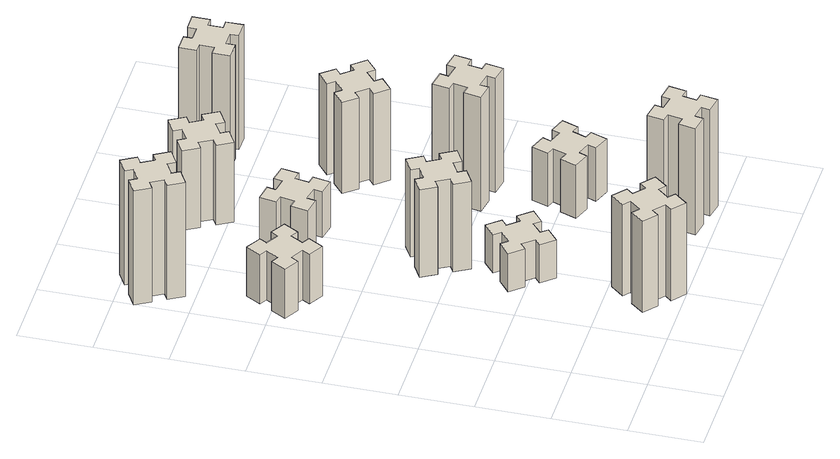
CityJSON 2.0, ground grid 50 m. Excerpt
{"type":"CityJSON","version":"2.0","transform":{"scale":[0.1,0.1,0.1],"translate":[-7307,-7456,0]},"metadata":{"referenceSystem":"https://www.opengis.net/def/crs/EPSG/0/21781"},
"CityObjects":{
"building1":{"type":"Building","attributes":{"class":"1000","function":"1000","usage":"1000","yearOfConstruction":2016,"roofType":"1000","measuredHeight":72,"storeysAboveGround":30,"storeysBelowGround":0},"geometry":[{"type":"Solid","lod":"1","boundaries":[[[[0,1,2,3,4,5,6,7,8,9,10,11,12,13,14,15,16,17,18,19]],[[17,16,20,21]],[[16,15,22,20]],[[15,14,23,22]],[[14,13,24,23]],[[13,12,25,24]],[[12,11,26,25]],[[11,10,27,26]],[[10,9,28,27]],[[9,8,29,28]],[[8,7,30,29]],[[7,6,31,30]],[[6,5,32,31]],[[5,4,33,32]],[[4,3,34,33]],[[3,2,35,34]],[[2,1,36,35]],[[1,0,37,36]],[[0,19,38,37]],[[19,18,39,38]],[[18,17,21,39]],[[24,25,26,27,28,29,30,31,32,33,34,35,36,37,38,39,21,20,22,23]]]]}]},
"building2":{"type":"Building","attributes":{"class":"1000","function":"1000","usage":"1000","yearOfConstruction":2016,"roofType":"1000","measuredHeight":39,"storeysAboveGround":30,"storeysBelowGround":0},"geometry":[{"type":"Solid","lod":"1","boundaries":[[[[40,41,42,43,44,45,46,47,48,49,50,51,52,53,54,55,56,57,58,59]],[[57,56,60,61]],[[56,55,62,60]],[[55,54,63,62]],[[54,53,64,63]],[[53,52,65,64]],[[52,51,66,65]],[[51,50,67,66]],[[50,49,68,67]],[[49,48,69,68]],[[48,47,70,69]],[[47,46,71,70]],[[46,45,72,71]],[[45,44,73,72]],[[44,43,74,73]],[[43,42,75,74]],[[42,41,76,75]],[[41,40,77,76]],[[40,59,78,77]],[[59,58,79,78]],[[58,57,61,79]],[[64,65,66,67,68,69,70,71,72,73,74,75,76,77,78,79,61,60,62,63]]]]}]},
"building3":{"type":"Building","attributes":{"class":"1000","function":"1000","usage":"1000","yearOfConstruction":2016,"roofType":"1000","measuredHeight":90,"storeysAboveGround":30,"storeysBelowGround":0},"geometry":[{"type":"Solid","lod":"1","boundaries":[[[[80,81,82,83,84,85,86,87,88,89,90,91,92,93,94,95,96,97,98,99]],[[97,96,100,101]],[[96,95,102,100]],[[95,94,103,102]],[[94,93,104,103]],[[93,92,105,104]],[[92,91,106,105]],[[91,90,107,106]],[[90,89,108,107]],[[89,88,109,108]],[[88,87,110,109]],[[87,86,111,110]],[[86,85,112,111]],[[85,84,113,112]],[[84,83,114,113]],[[83,82,115,114]],[[82,81,116,115]],[[81,80,117,116]],[[80,99,118,117]],[[99,98,119,118]],[[98,97,101,119]],[[104,105,106,107,108,109,110,111,112,113,114,115,116,117,118,119,101,100,102,103]]]]}]},
"building4":{"type":"Building","attributes":{"class":"1000","function":"1000","usage":"1000","yearOfConstruction":2016,"roofType":"1000","measuredHeight":30,"storeysAboveGround":30,"storeysBelowGround":0},"geometry":[{"type":"Solid","lod":"1","boundaries":[[[[120,121,122,123,124,125,126,127,128,129,130,131,132,133,134,135,136,137,138,139]],[[137,136,140,141]],[[136,135,142,140]],[[135,134,143,142]],[[134,133,144,143]],[[133,132,145,144]],[[132,131,146,145]],[[131,130,147,146]],[[130,129,148,147]],[[129,128,149,148]],[[128,127,150,149]],[[127,126,151,150]],[[126,125,152,151]],[[125,124,153,152]],[[124,123,154,153]],[[123,122,155,154]],[[122,121,156,155]],[[121,120,157,156]],[[120,139,158,157]],[[139,138,159,158]],[[138,137,141,159]],[[144,145,146,147,148,149,150,151,152,153,154,155,156,157,158,159,141,140,142,143]]]]}]},
"building5":{"type":"Building","attributes":{"class":"1000","function":"1000","usage":"1000","yearOfConstruction":2016,"roofType":"1000","measuredHeight":69,"storeysAboveGround":30,"storeysBelowGround":0},"geometry":[{"type":"Solid","lod":"1","boundaries":[[[[160,161,162,163,164,165,166,167,168,169,170,171,172,173,174,175,176,177,178,179]],[[177,176,180,181]],[[176,175,182,180]],[[175,174,183,182]],[[174,173,184,183]],[[173,172,185,184]],[[172,171,186,185]],[[171,170,187,186]],[[170,169,188,187]],[[169,168,189,188]],[[168,167,190,189]],[[167,166,191,190]],[[166,165,192,191]],[[165,164,193,192]],[[164,163,194,193]],[[163,162,195,194]],[[162,161,196,195]],[[161,160,197,196]],[[160,179,198,197]],[[179,178,199,198]],[[178,177,181,199]],[[184,185,186,187,188,189,190,191,192,193,194,195,196,197,198,199,181,180,182,183]]]]}]},
"building6":{"type":"Building","attributes":{"class":"1000","function":"1000","usage":"1000","yearOfConstruction":2016,"roofType":"1000","measuredHeight":36,"storeysAboveGround":30,"storeysBelowGround":0},"geometry":[{"type":"Solid","lod":"1","boundaries":[[[[200,201,202,203,204,205,206,207,208,209,210,211,212,213,214,215,216,217,218,219]],[[217,216,220,221]],[[216,215,222,220]],[[215,214,223,222]],[[214,213,224,223]],[[213,212,225,224]],[[212,211,226,225]],[[211,210,227,226]],[[210,209,228,227]],[[209,208,229,228]],[[208,207,230,229]],[[207,206,231,230]],[[206,205,232,231]],[[205,204,233,232]],[[204,203,234,233]],[[203,202,235,234]],[[202,201,236,235]],[[201,200,237,236]],[[200,219,238,237]],[[219,218,239,238]],[[218,217,221,239]],[[224,225,226,227,228,229,230,231,232,233,234,235,236,237,238,239,221,220,222,223]]]]}]},
"building7":{"type":"Building","attributes":{"class":"1000","function":"1000","usage":"1000","yearOfConstruction":2016,"roofType":"1000","measuredHeight":84,"storeysAboveGround":30,"storeysBelowGround":0},"geometry":[{"type":"Solid","lod":"1","boundaries":[[[[240,241,242,243,244,245,246,247,248,249,250,251,252,253,254,255,256,257,258,259]],[[257,256,260,261]],[[256,255,262,260]],[[255,254,263,262]],[[254,253,264,263]],[[253,252,265,264]],[[252,251,266,265]],[[251,250,267,266]],[[250,249,268,267]],[[249,248,269,268]],[[248,247,270,269]],[[247,246,271,270]],[[246,245,272,271]],[[245,244,273,272]],[[244,243,274,273]],[[243,242,275,274]],[[242,241,276,275]],[[241,240,277,276]],[[240,259,278,277]],[[259,258,279,278]],[[258,257,261,279]],[[264,265,266,267,268,269,270,271,272,273,274,275,276,277,278,279,261,260,262,263]]]]}]},
"building8":{"type":"Building","attributes":{"class":"1000","function":"1000","usage":"1000","yearOfConstruction":2016,"roofType":"1000","measuredHeight":63,"storeysAboveGround":30,"storeysBelowGround":0},"geometry":[{"type":"Solid","lod":"1","boundaries":[[[[280,281,282,283,284,285,286,287,288,289,290,291,292,293,294,295,296,297,298,299]],[[297,296,300,301]],[[296,295,302,300]],[[295,294,303,302]],[[294,293,304,303]],[[293,292,305,304]],[[292,291,306,305]],[[291,290,307,306]],[[290,289,308,307]],[[289,288,309,308]],[[288,287,310,309]],[[287,286,311,310]],[[286,285,312,311]],[[285,284,313,312]],[[284,283,314,313]],[[283,282,315,314]],[[282,281,316,315]],[[281,280,317,316]],[[280,299,318,317]],[[299,298,319,318]],[[298,297,301,319]],[[304,305,306,307,308,309,310,311,312,313,314,315,316,317,318,319,301,300,302,303]]]]}]},
"building9":{"type":"Building","attributes":{"class":"1000","function":"1000","usage":"1000","yearOfConstruction":2016,"roofType":"1000","measuredHeight":42,"storeysAboveGround":30,"storeysBelowGround":0},"geometry":[{"type":"Solid","lod":"1","boundaries":[[[[320,321,322,323,324,325,326,327,328,329,330,331,332,333,334,335,336,337,338,339]],[[337,336,340,341]],[[336,335,342,340]],[[335,334,343,342]],[[334,333,344,343]],[[333,332,345,344]],[[332,331,346,345]],[[331,330,347,346]],[[330,329,348,347]],[[329,328,349,348]],[[328,327,350,349]],[[327,326,351,350]],[[326,325,352,351]],[[325,324,353,352]],[[324,323,354,353]],[[323,322,355,354]],[[322,321,356,355]],[[321,320,357,356]],[[320,339,358,357]],[[339,338,359,358]],[[338,337,341,359]],[[344,345,346,347,348,349,350,351,352,353,354,355,356,357,358,359,341,340,342,343]]]]}]},
"building10":{"type":"Building","attributes":{"class":"1000","function":"1000","usage":"1000","yearOfConstruction":2016,"roofType":"1000","measuredHeight":90,"storeysAboveGround":30,"storeysBelowGround":0},"geometry":[{"type":"Solid","lod":"1","boundaries":[[[[360,361,362,363,364,365,366,367,368,369,370,371,372,373,374,375,376,377,378,379]],[[377,376,380,381]],[[376,375,382,380]],[[375,374,383,382]],[[374,373,384,383]],[[373,372,385,384]],[[372,371,386,385]],[[371,370,387,386]],[[370,369,388,387]],[[369,368,389,388]],[[368,367,390,389]],[[367,366,391,390]],[[366,365,392,391]],[[365,364,393,392]],[[364,363,394,393]],[[363,362,395,394]],[[362,361,396,395]],[[361,360,397,396]],[[360,379,398,397]],[[379,378,399,398]],[[378,377,381,399]],[[384,385,386,387,388,389,390,391,392,393,394,395,396,397,398,399,381,380,382,383]]]]}]},
"building11":{"type":"Building","attributes":{"class":"1000","function":"1000","usage":"1000","yearOfConstruction":2016,"roofType":"1000","measuredHeight":72,"storeysAboveGround":30,"storeysBelowGround":0},"geometry":[{"type":"Solid","lod":"1","boundaries":[[[[400,401,402,403,404,405,406,407,408,409,410,411,412,413,414,415,416,417,418,419]],[[417,416,420,421]],[[416,415,422,420]],[[415,414,423,422]],[[414,413,424,423]],[[413,412,425,424]],[[412,411,426,425]],[[411,410,427,426]],[[410,409,428,427]],[[409,408,429,428]],[[408,407,430,429]],[[407,406,431,430]],[[406,405,432,431]],[[405,404,433,432]],[[404,403,434,433]],[[403,402,435,434]],[[402,401,436,435]],[[401,400,437,436]],[[400,419,438,437]],[[419,418,439,438]],[[418,417,421,439]],[[424,425,426,427,428,429,430,431,432,433,434,435,436,437,438,439,421,420,422,423]]]]}]},
"building12":{"type":"Building","attributes":{"class":"1000","function":"1000","usage":"1000","yearOfConstruction":2016,"roofType":"1000","measuredHeight":90,"storeysAboveGround":30,"storeysBelowGround":0},"geometry":[{"type":"Solid","lod":"1","boundaries":[[[[440,441,442,443,444,445,446,447,448,449,450,451,452,453,454,455,456,457,458,459]],[[457,456,460,461]],[[456,455,462,460]],[[455,454,463,462]],[[454,453,464,463]],[[453,452,465,464]],[[452,451,466,465]],[[451,450,467,466]],[[450,449,468,467]],[[449,448,469,468]],[[448,447,470,469]],[[447,446,471,470]],[[446,445,472,471]],[[445,444,473,472]],[[444,443,474,473]],[[443,442,475,474]],[[442,441,476,475]],[[441,440,477,476]],[[440,459,478,477]],[[459,458,479,478]],[[458,457,461,479]],[[464,465,466,467,468,469,470,471,472,473,474,475,476,477,478,479,461,460,462,463]]]]}]}
},
"vertices":[
[866,193,0],[943,129,0],[904,83,0],[996,6,0],[1073,98,0],[1027,136,0],[1092,213,0],[1138,174,0],[1215,266,0],[1123,343,0],[1084,297,0],[1008,362,0],[1046,408,0],[954,485,0],[877,393,0],[923,354,0],[859,278,0],[813,316,0],[736,224,0],[828,147,0],[859,278,720],[813,316,720],[923,354,720],[877,393,720],[954,485,720],[1046,408,720],[1008,362,720],[1084,297,720],[1123,343,720],[1215,266,720],[1138,174,720],[1092,213,720],[1027,136,720],[1073,98,720],[996,6,720],[904,83,720],[943,129,720],[866,193,720],[828,147,720],[736,224,720],
[406,2367,0],[456,2454,0],[508,2424,0],[568,2528,0],[464,2588,0],[434,2536,0],[347,2586,0],[377,2638,0],[273,2698,0],[213,2594,0],[265,2564,0],[215,2477,0],[163,2507,0],[103,2403,0],[207,2343,0],[237,2395,0],[324,2345,0],[294,2293,0],[398,2233,0],[458,2337,0],[324,2345,390],[294,2293,390],[237,2395,390],[207,2343,390],[103,2403,390],[163,2507,390],[215,2477,390],[265,2564,390],[213,2594,390],[273,2698,390],[377,2638,390],[347,2586,390],[434,2536,390],[464,2588,390],[568,2528,390],[508,2424,390],[456,2454,390],[406,2367,390],[458,2337,390],[398,2233,390],
[224,3426,0],[137,3376,0],[107,3428,0],[3,3368,0],[63,3264,0],[115,3294,0],[165,3207,0],[113,3177,0],[173,3073,0],[277,3133,0],[247,3185,0],[334,3235,0],[364,3183,0],[468,3243,0],[408,3347,0],[356,3317,0],[306,3404,0],[358,3434,0],[298,3538,0],[194,3478,0],[306,3404,900],[358,3434,900],[356,3317,900],[408,3347,900],[468,3243,900],[364,3183,900],[334,3235,900],[247,3185,900],[277,3133,900],[173,3073,900],[113,3177,900],[165,3207,900],[115,3294,900],[63,3264,900],[3,3368,900],[107,3428,900],[137,3376,900],[224,3426,900],[194,3478,900],[298,3538,900],
[1008,969,0],[1084,1033,0],[1123,987,0],[1215,1064,0],[1138,1156,0],[1092,1118,0],[1027,1194,0],[1073,1233,0],[996,1325,0],[904,1248,0],[943,1202,0],[866,1137,0],[828,1183,0],[736,1106,0],[813,1014,0],[859,1053,0],[923,976,0],[877,938,0],[954,846,0],[1046,923,0],[923,976,300],[877,938,300],[859,1053,300],[813,1014,300],[736,1106,300],[828,1183,300],[866,1137,300],[943,1202,300],[904,1248,300],[996,1325,300],[1073,1233,300],[1027,1194,300],[1092,1118,300],[1138,1156,300],[1215,1064,300],[1123,987,300],[1084,1033,300],[1008,969,300],[1046,923,300],[954,846,300],
[1096,1637,0],[1046,1724,0],[1098,1754,0],[1038,1858,0],[934,1798,0],[964,1746,0],[877,1696,0],[847,1748,0],[743,1688,0],[803,1584,0],[855,1614,0],[905,1527,0],[853,1497,0],[913,1393,0],[1017,1453,0],[987,1505,0],[1074,1555,0],[1104,1503,0],[1208,1563,0],[1148,1667,0],[1074,1555,690],[1104,1503,690],[987,1505,690],[1017,1453,690],[913,1393,690],[853,1497,690],[905,1527,690],[855,1614,690],[803,1584,690],[743,1688,690],[847,1748,690],[877,1696,690],[964,1746,690],[934,1798,690],[1038,1858,690],[1098,1754,690],[1046,1724,690],[1096,1637,690],[1148,1667,690],[1208,1563,690],
[1044,2665,0],[945,2682,0],[956,2741,0],[837,2762,0],[817,2644,0],[876,2634,0],[858,2535,0],[799,2546,0],[778,2427,0],[897,2407,0],[907,2466,0],[1005,2448,0],[995,2389,0],[1113,2368,0],[1134,2487,0],[1075,2497,0],[1092,2595,0],[1151,2585,0],[1172,2703,0],[1054,2724,0],[1092,2595,360],[1151,2585,360],[1075,2497,360],[1134,2487,360],[1113,2368,360],[995,2389,360],[1005,2448,360],[907,2466,360],[897,2407,360],[778,2427,360],[799,2546,360],[858,2535,360],[876,2634,360],[817,2644,360],[837,2762,360],[956,2741,360],[945,2682,360],[1044,2665,360],[1054,2724,360],[1172,2703,360],
[1884,345,0],[1785,362,0],[1796,421,0],[1677,442,0],[1657,324,0],[1716,314,0],[1698,215,0],[1639,226,0],[1618,107,0],[1737,87,0],[1747,146,0],[1845,128,0],[1835,69,0],[1953,48,0],[1974,167,0],[1915,177,0],[1932,275,0],[1991,265,0],[2012,383,0],[1894,404,0],[1932,275,840],[1991,265,840],[1915,177,840],[1974,167,840],[1953,48,840],[1835,69,840],[1845,128,840],[1747,146,840],[1737,87,840],[1618,107,840],[1639,226,840],[1698,215,840],[1716,314,840],[1657,324,840],[1677,442,840],[1796,421,840],[1785,362,840],[1884,345,840],[1894,404,840],[2012,383,840],
[1196,3217,0],[1146,3304,0],[1198,3334,0],[1138,3438,0],[1034,3378,0],[1064,3326,0],[977,3276,0],[947,3328,0],[843,3268,0],[903,3164,0],[955,3194,0],[1005,3107,0],[953,3077,0],[1013,2973,0],[1117,3033,0],[1087,3085,0],[1174,3135,0],[1204,3083,0],[1308,3143,0],[1248,3247,0],[1174,3135,630],[1204,3083,630],[1087,3085,630],[1117,3033,630],[1013,2973,630],[953,3077,630],[1005,3107,630],[955,3194,630],[903,3164,630],[843,3268,630],[947,3328,630],[977,3276,630],[1064,3326,630],[1034,3378,630],[1138,3438,630],[1198,3334,630],[1146,3304,630],[1196,3217,630],[1248,3247,630],[1308,3143,630],
[1731,899,0],[1825,865,0],[1804,809,0],[1917,767,0],[1958,880,0],[1902,901,0],[1936,995,0],[1992,974,0],[2033,1087,0],[1920,1128,0],[1900,1072,0],[1806,1106,0],[1827,1162,0],[1714,1203,0],[1673,1090,0],[1729,1070,0],[1695,976,0],[1639,997,0],[1597,884,0],[1710,843,0],[1695,976,420],[1639,997,420],[1729,1070,420],[1673,1090,420],[1714,1203,420],[1827,1162,420],[1806,1106,420],[1900,1072,420],[1920,1128,420],[2033,1087,420],[1992,974,420],[1936,995,420],[1902,901,420],[1958,880,420],[1917,767,420],[1804,809,420],[1825,865,420],[1731,899,420],[1710,843,420],[1597,884,420],
[1647,1526,0],[1745,1508,0],[1735,1449,0],[1853,1428,0],[1874,1547,0],[1815,1557,0],[1832,1655,0],[1891,1645,0],[1912,1763,0],[1794,1784,0],[1784,1725,0],[1685,1742,0],[1696,1801,0],[1577,1822,0],[1557,1704,0],[1616,1694,0],[1598,1595,0],[1539,1606,0],[1518,1487,0],[1637,1467,0],[1598,1595,900],[1539,1606,900],[1616,1694,900],[1557,1704,900],[1577,1822,900],[1696,1801,900],[1685,1742,900],[1784,1725,900],[1794,1784,900],[1912,1763,900],[1891,1645,900],[1832,1655,900],[1815,1557,900],[1874,1547,900],[1853,1428,900],[1735,1449,900],[1745,1508,900],[1647,1526,900],[1637,1467,900],[1518,1487,900],
[1599,2333,0],[1663,2256,0],[1617,2218,0],[1694,2126,0],[1786,2203,0],[1748,2249,0],[1824,2313,0],[1863,2267,0],[1955,2344,0],[1878,2436,0],[1832,2398,0],[1767,2474,0],[1813,2513,0],[1736,2605,0],[1644,2528,0],[1683,2482,0],[1606,2417,0],[1568,2463,0],[1476,2386,0],[1553,2294,0],[1606,2417,720],[1568,2463,720],[1683,2482,720],[1644,2528,720],[1736,2605,720],[1813,2513,720],[1767,2474,720],[1832,2398,720],[1878,2436,720],[1955,2344,720],[1863,2267,720],[1824,2313,720],[1748,2249,720],[1786,2203,720],[1694,2126,720],[1617,2218,720],[1663,2256,720],[1599,2333,720],[1553,2294,720],[1476,2386,720],
[1665,3195,0],[1765,3195,0],[1765,3135,0],[1885,3135,0],[1885,3255,0],[1825,3255,0],[1825,3355,0],[1885,3355,0],[1885,3475,0],[1765,3475,0],[1765,3415,0],[1665,3415,0],[1665,3475,0],[1545,3475,0],[1545,3355,0],[1605,3355,0],[1605,3255,0],[1545,3255,0],[1545,3135,0],[1665,3135,0],[1605,3255,900],[1545,3255,900],[1605,3355,900],[1545,3355,900],[1545,3475,900],[1665,3475,900],[1665,3415,900],[1765,3415,900],[1765,3475,900],[1885,3475,900],[1885,3355,900],[1825,3355,900],[1825,3255,900],[1885,3255,900],[1885,3135,900],[1765,3135,900],[1765,3195,900],[1665,3195,900],[1665,3135,900],[1545,3135,900]
]}
